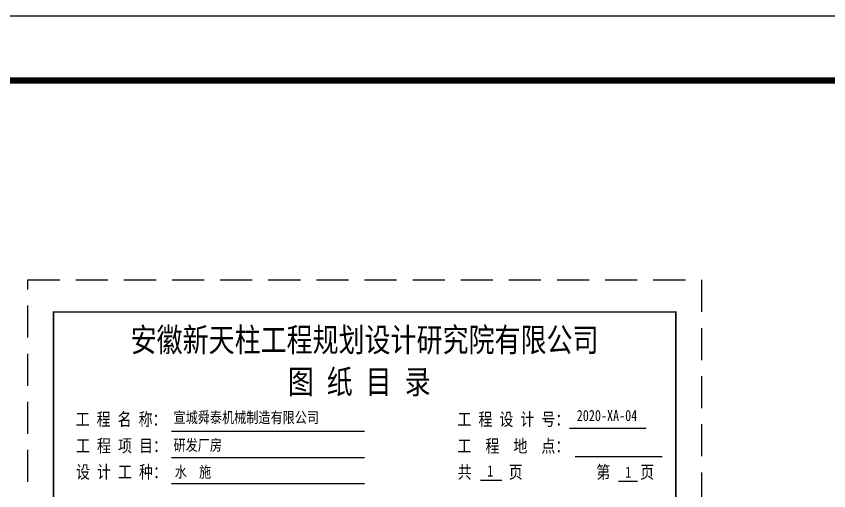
# Model space of a CAD drawing. Extents: x 343352 to 417652, y 770641 to 1036530.
# Drawn here: x 392325 to 404989, y 805243 to 812641 of the extents above; entities that cross this region are included whole.
import ezdxf
from ezdxf.enums import TextEntityAlignment as Align

# ---------------------------------------------------------------- set-up
doc = ezdxf.new("R2010")
doc.units = 0
doc.header["$LTSCALE"] = 1000
doc.header["$MEASUREMENT"] = 0
doc.linetypes.add('DASHED', pattern=[0.75, 0.5, -0.25])
for name, color, linetype in [('GREEN', 3, 'Continuous'), ('PUB_TITLE', 4, 'Continuous'), ('ROOF', 4, 'Continuous'), ('TWT_TITLE', 7, 'Continuous'), ('WALL', 9, 'Continuous')]:
    doc.layers.add(name, color=color, linetype=linetype)
doc.styles.add('中文', font='', dxfattribs={"width": 0.8, "height": 1600})
doc.styles.get('中文').set_extended_font_data('SimSun')

msp = doc.modelspace()

# ---------------------------------------------------------------- linework, layer by layer
for p, q in [((399560.1, 805407.3), (399892.5, 805407.3)), ((401710.7, 805395.3), (402007.1, 805395.3))]:
    msp.add_line(p, q)
at = {"layer": 'PUB_TITLE', "linetype": 'DASHED'}
msp.add_lwpolyline([(392503.9, 794130.3), (392503.9, 808530.2), (403003.9, 808530.2), (403003.9, 794130.3)], close=True, dxfattribs=at)
at = {"layer": 'ROOF'}
for p, q in [((394742.8, 806172.1), (397753.4, 806172.1)), ((394742.8, 805764.3), (397753.4, 805764.3)), ((401036.1, 805777.5), (402392.2, 805777.5)), ((394742.8, 805356.5), (397753.4, 805356.5))]:
    msp.add_line(p, q, dxfattribs=at)
at = {"layer": 'TWT_TITLE'}
msp.add_lwpolyline([(343352.5, 770640.7), (417652.5, 770640.7), (417652.5, 812640.7), (343352.5, 812640.7)], close=True, dxfattribs=at)
at = {"layer": 'TWT_TITLE', "const_width": 100}
msp.add_lwpolyline([(345852.5, 771640.7), (416652.5, 771640.7), (416652.5, 811640.7), (345852.5, 811640.7)], close=True, dxfattribs=at)
at = {"layer": 'WALL', "const_width": 25, "flags": 128}
msp.add_lwpolyline([(402603.9, 795130.3), (402603.9, 808030.1), (392903.7, 808030.1), (392903.7, 795130.3)], close=True, dxfattribs=at)

# ---------------------------------------------------------------- texts
at = {"style": '中文', "width": 0.8}
msp.add_text('安徽新天柱工程规划设计研究院有限公司', height=371.25, dxfattribs=at).set_placement((397753.8, 807410.6), align=Align.CENTER)
for s, height, p in [('图 纸 目 录', 371.25, (396557.5, 806757.3)), (' 工 程 名 称：', 200, (393141.6, 806257.6)), (' 工 程 设 计 号：%%U           %%U', 200, (399092.5, 806257.7)), ('工 程 项 目：', 200, (393256.5, 805845)), (' 工  程  地  点：', 200, (399092.5, 805841)), ('设 计 工 种：', 200, (393256.5, 805437)), ('第', 200, (401366.4, 805435.3)), ('共', 200, (399204.6, 805435.3)), ('页', 200, (400001.1, 805435.3)), ('页', 200, (402049.1, 805435.3))]:
    msp.add_text(s, height=height, dxfattribs=at).set_placement(p)
at = {"layer": 'GREEN', "style": '中文', "width": 0.8}
for s, height, p in [('宣城舜泰机械制造有限公司', 173.25, (394776, 806299.5)), ('2020-XA-04', 173.25, (401061.2, 806329.6)), ('研发厂房', 173.25, (394776, 805868.5)), ('水  施', 173.25, (394796, 805450.5)), ('1', 173.2, (399666.4, 805464.7)), ('1', 173.2, (401818.2, 805446.2))]:
    msp.add_text(s, height=height, dxfattribs=at).set_placement(p)

doc.saveas('drawing.dxf')
